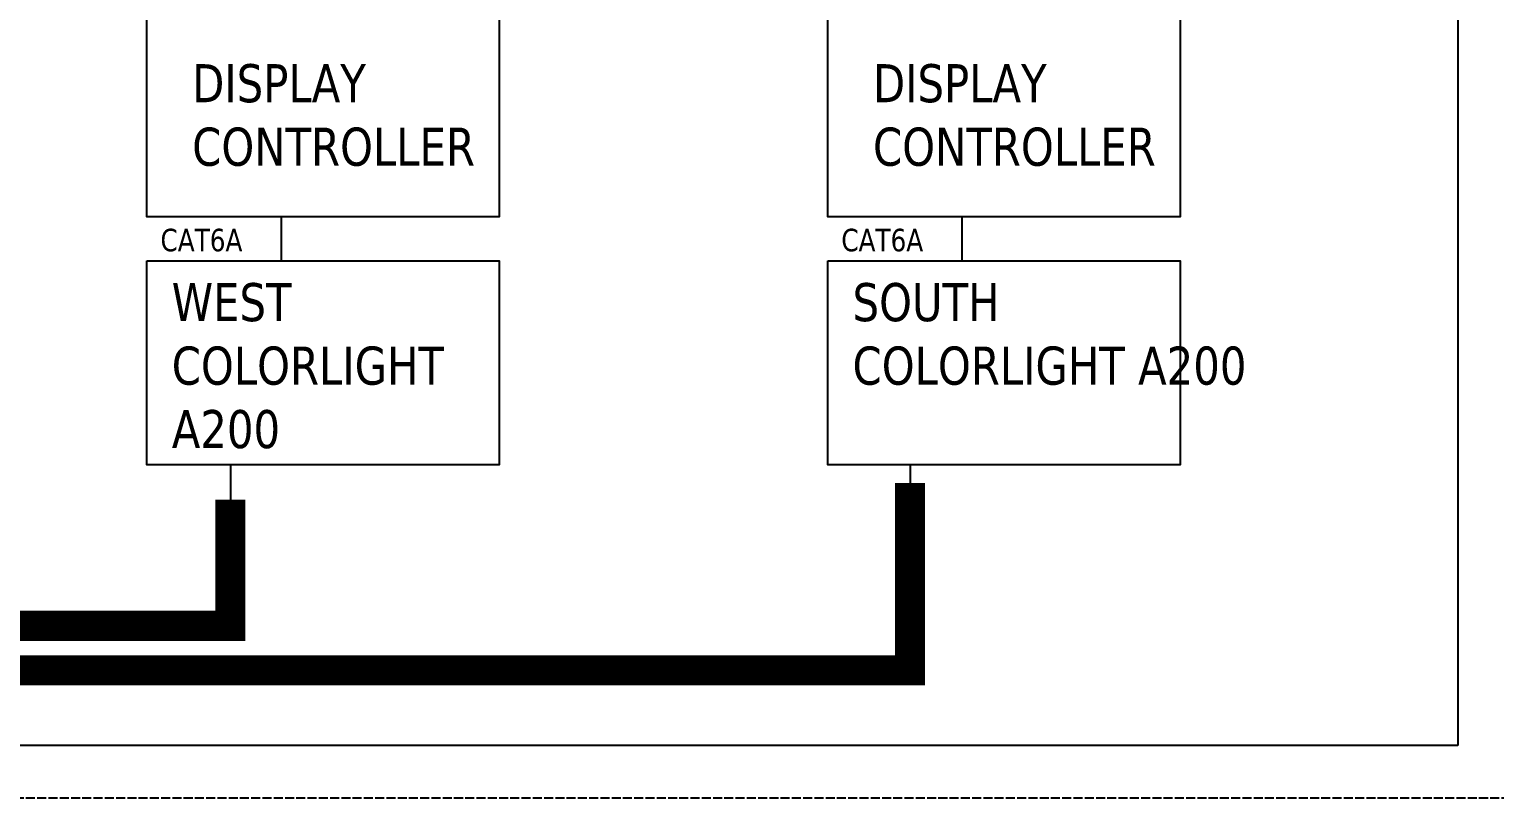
# Model space of a CAD drawing. Header units: millimetres. Extents: x 430 to 9320, y -2045 to 5442.
# Drawn here: x 2130 to 3106, y 2030 to 2541 of the extents above; entities that cross this region are included whole.
import ezdxf

# ---------------------------------------------------------------- set-up
doc = ezdxf.new("R2010")
doc.units = ezdxf.units.MM
doc.linetypes.add('ACAD_ISO02W100', pattern=[15, 12, -3])
doc.styles.get("Standard").update_dxf_attribs({"font": 'Arial.ttf'})

msp = doc.modelspace()

# ---------------------------------------------------------------- linework, layer by layer
for p, q in [((2298.02, 2387.31), (2298.02, 2416.52)), ((2751.34, 2387.31), (2751.34, 2416.52))]:
    msp.add_line(p, q)
at = {"color": 5, "linetype": 'ACAD_ISO02W100', "ltscale": 0.5}
msp.add_line((1242.91, 2029.7), (3956.87, 2029.7), dxfattribs=at)
at = {"transparency": 33554511}
msp.add_lwpolyline([(3081.37, 2064.52), (1192.98, 2064.52), (1192.98, 2587.31), (3081.37, 2587.31)], close=True, dxfattribs=at)
for points in [[(2208.42, 2552.48), (2443.08, 2552.48), (2443.08, 2416.52), (2208.42, 2416.52)], [(2661.73, 2552.48), (2896.39, 2552.48), (2896.39, 2416.52), (2661.73, 2416.52)], [(2208.42, 2387.31), (2443.08, 2387.31), (2443.08, 2251.35), (2208.42, 2251.35)], [(2661.73, 2387.31), (2896.39, 2387.31), (2896.39, 2251.35), (2661.73, 2251.35)]]:
    msp.add_lwpolyline(points, close=True)
at = {"color": 1, "transparency": 33554549, "const_width": 20}
msp.add_lwpolyline([(2716.58, 2239.4), (2716.58, 2114.52), (1578.5, 2114.52)], dxfattribs=at)
for points in [[(2716.58, 2251.99), (2716.58, 2114.52), (1578.5, 2114.52)], [(2264.01, 2251.35), (2264.01, 2144.16), (1578.5, 2144.16)]]:
    msp.add_lwpolyline(points)
at = {"color": 1, "transparency": 33554544, "const_width": 20}
msp.add_lwpolyline([(2264.01, 2228.25), (2264.01, 2144.16), (1578.5, 2144.16)], dxfattribs=at)

# ---------------------------------------------------------------- texts
at = {"char_height": 25.3589, "attachment_point": 1}
for s, width, gutter_width, heights, insert in [('{\\fVerdana|b0|i0|c0|p0;\\W0.8;DISPLAY \\PCONTROLLER}', 209.297, 126.79, [0], (2238.58, 2518.26)), ('{\\fVerdana|b0|i0|c0|p0;\\W0.8;DISPLAY \\PCONTROLLER}', 209.297, 126.79, [0], (2691.9, 2518.26)), ('{\\fVerdana|b0|i0|c0|p0;\\W0.8;WEST\\PCOLORLIGHT A200}', 209.297, 126.79, [0], (2224.98, 2372.45)), ('\\pxt10;{\\fVerdana|b0|i0|c0|p0;\\W0.8;SOUTH^JCOLORLIGHT A200}', 251.0108, 0, [121.28], (2678.3, 2372.45))]:
    msp.add_mtext_dynamic_manual_height_columns(s, width=width, gutter_width=gutter_width, heights=heights, dxfattribs=dict(at, insert=insert))
at = {"transparency": 33554687, "char_height": 15, "attachment_point": 1}
for insert in [(2217.48, 2408.63), (2670.8, 2408.63)]:
    msp.add_mtext_dynamic_manual_height_columns('{\\fVerdana|b0|i0|c0|p0;\\W0.8;CAT6A}', width=58.9411, gutter_width=126.79, heights=[0], dxfattribs=dict(at, insert=insert))

doc.saveas('drawing.dxf')
